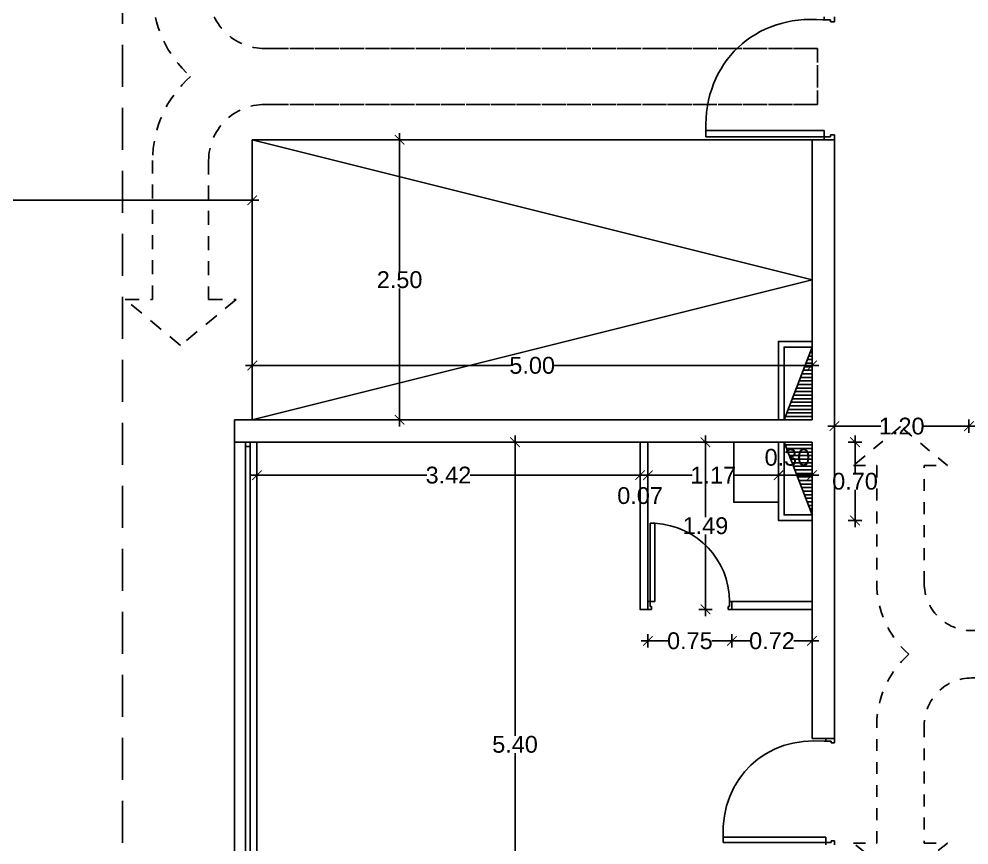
# Model space of a CAD drawing. Header units: millimetres. Extents: x 1217 to 2428, y 234 to 644.
# Drawn here: x 2356.15 to 2364.63, y 412.87 to 420.24 of the extents above; entities that cross this region are included whole.
import ezdxf

# ---------------------------------------------------------------- set-up
doc = ezdxf.new("R2010")
doc.units = ezdxf.units.MM
doc.linetypes.add('HIDDEN2', pattern=[0.1875, 0.125, -0.0625])
doc.layers.get('0').update_dxf_attribs({"lineweight": 5})
for name, color, linetype in [('0.1', 251, 'Continuous'), ('0.2', 2, 'Continuous'), ('0.3', 6, 'Continuous'), ('COTAS INTERIORES', 3, 'Continuous'), ('MURO', 5, 'Continuous'), ('MUROS', 7, 'Continuous'), ('PAVIMENTO', 8, 'Continuous'), ('PUERTAS', 2, 'Continuous'), ('SHAFT', 3, 'Continuous')]:
    doc.layers.add(name, color=color, linetype=linetype)
doc.styles.add('INTERARQ', font='arial.ttf')
doc.dimstyles.new('ESCALA_1-50', dxfattribs={"dimtxt": 0.15, "dimasz": 0.06, "dimexe": 0.18, "dimexo": 0.0625, "dimgap": 0, "dimtad": 0, "dimtih": 1, "dimtoh": 1, "dimzin": 0, "dimdsep": 46, "dimtxsty": 'INTERARQ', "dimblk": 'DIMTICK', "dimcen": 0, "dimse1": 1, "dimse2": 1, "dimclrd": 256, "dimclre": 1, "dimclrt": 2, "dimadec": 0, "dimazin": 0, "dimtfac": 4.5, "dimtofl": 0, "dimtmove": 2, "dimatfit": 3, "dimldrblk": 'DIMTICK', "dimfxl": 1, "dimtolj": 1, "dimtzin": 0, "dimarcsym": 0})
pattern_1 = [(180, (7755538.632194, -384146.099636), (-4e-17, -0.03175), [])]

# ---------------------------------------------------------------- blocks, each defined once
blk = doc.blocks.new('DFDFDFDFDDFGGG')
at = {"layer": 'PUERTAS'}
for p, q in [((381629.6763, 7752659.5205), (381629.6427, 7752659.5205)), ((381629.6629, 7752659.4936), (381629.6763, 7752659.4936)), ((381629.6629, 7752659.4505), (381629.6629, 7752659.4936)), ((381629.6763, 7752659.4936), (381629.6763, 7752659.5205)), ((381630.359, 7752659.5205), (381630.359, 7752659.4936)), ((381630.3927, 7752659.5205), (381630.359, 7752659.5205)), ((381630.359, 7752659.4936), (381630.3725, 7752659.4936)), ((381630.3725, 7752659.4936), (381630.3725, 7752659.4505)), ((381629.6427, 7752659.4505), (381629.6629, 7752659.4505)), ((381629.6628, 7752658.7508), (381629.6629, 7752659.4505)), ((381629.6629, 7752659.4505), (381629.7061, 7752659.4505)), ((381629.7061, 7752659.4505), (381629.706, 7752658.7508)), ((381630.3725, 7752659.4505), (381630.3927, 7752659.4505)), ((381629.706, 7752658.7508), (381629.6628, 7752658.7508))]:
    blk.add_line(p, q, dxfattribs=at)
blk.add_ellipse((381629.5787, 7752659.5294), major_axis=(-0.6336, 0.5233), ratio=0.91419, start_param=2.378631, end_param=3.775075, dxfattribs=at)
blk = doc.blocks.new('FGFGFGFG')
at = {"layer": 'PUERTAS'}
for p, q in [((381629.7039, 7752655.4584), (381629.6607, 7752655.4584)), ((381629.6607, 7752655.4584), (381629.6608, 7752654.6488)), ((381629.704, 7752654.638), (381629.7039, 7752655.4584)), ((381629.6406, 7752654.638), (381629.6608, 7752654.638)), ((381629.6608, 7752654.6488), (381629.6608, 7752654.5949)), ((381629.6608, 7752654.638), (381629.704, 7752654.638)), ((381630.4704, 7752654.5949), (381630.4704, 7752654.6488)), ((381630.4906, 7752654.638), (381630.4704, 7752654.638)), ((381629.6608, 7752654.5949), (381629.6742, 7752654.5949)), ((381629.6742, 7752654.5949), (381629.6742, 7752654.568)), ((381630.4569, 7752654.5949), (381630.4704, 7752654.5949)), ((381630.4569, 7752654.568), (381630.4569, 7752654.5949)), ((381629.6742, 7752654.568), (381629.6406, 7752654.568)), ((381630.4906, 7752654.568), (381630.4569, 7752654.568))]:
    blk.add_line(p, q, dxfattribs=at)
at = {"layer": 'PUERTAS', "extrusion": (0, 0, -1)}
blk.add_ellipse((381629.5735, 7752654.5673), major_axis=(0.7057, 0.6681), ratio=0.836444, start_param=-0.755704, end_param=0.755704, dxfattribs=at)
blk = doc.blocks.new('FLE')
at = {"layer": '0.1', "linetype": 'HIDDEN2', "elevation": 0}
for points in [[(382541.0671, 7753495.9584), (382541.0671, 7753500.898), (382540.5671, 7753500.898), (382540.5671, 7753495.9584, -0.414214), (382540.0671, 7753495.4584), (382538.8262, 7753495.4584), (382538.8262, 7753495.7034), (382538.4149, 7753495.2084), (382538.8262, 7753494.7133), (382538.8262, 7753494.9584), (382540.0671, 7753494.9584, 0.21525), (382540.8171, 7753495.2969, 0.138715)], [(382540.5671, 7753495.9584), (382540.5671, 7753500.898), (382541.0671, 7753500.898), (382541.0671, 7753495.9584, 0.414214), (382541.5671, 7753495.4584), (382542.8081, 7753495.4584), (382542.8081, 7753495.7034), (382543.2193, 7753495.2084), (382542.8081, 7753494.7133), (382542.8081, 7753494.9584), (382541.5671, 7753494.9584, -0.21525), (382540.8171, 7753495.2969, -0.21525)]]:
    blk.add_lwpolyline(points, format="xyb", dxfattribs=at)
blk = doc.blocks.new('DIMTICK')
at = {"color": 1}
for p, q in [((-1, 0), (1, 0)), ((0, 1), (0, -1))]:
    blk.add_line(p, q, dxfattribs=at)
at = {"color": 3, "const_width": 0.141}
blk.add_lwpolyline([(0.71, 0.71), (-0.71, -0.71)], dxfattribs=at)
blk = doc.blocks.new('*D1195')
at = {"layer": '0.1', "lineweight": -2, "ltscale": 3, "transparency": 16777216}
for p, q in [((2363.4927, 416.6084), (2363.8462, 416.6084)), ((2364.5746, 416.6084), (2364.2212, 416.6084))]:
    blk.add_line(p, q, dxfattribs=at)
at = {"layer": 'DEFPOINTS', "color": 0, "ltscale": 3, "transparency": 16777216}
for p in [(2364.6346, 416.6084), (2363.4327, 416.4924, 0), (2364.6346, 416.4924, 0)]:
    blk.add_point(p, dxfattribs=at)
at = {"layer": '0.1', "lineweight": -2, "ltscale": 3, "transparency": 16777216, "xscale": 0.06, "yscale": 0.06, "zscale": 0.06, "rotation": 180}
blk.add_blockref('DIMTICK', (2363.4327, 416.6084), dxfattribs=at)
at = {"layer": '0.1', "lineweight": -2, "ltscale": 3, "transparency": 16777216, "xscale": 0.06, "yscale": 0.06, "zscale": 0.06}
blk.add_blockref('DIMTICK', (2364.6346, 416.6084), dxfattribs=at)
at = {"layer": '0.1', "color": 2, "ltscale": 3, "transparency": 16777216, "insert": (2364.0337, 416.6084), "char_height": 0.15, "attachment_point": 5, "style": 'INTERARQ'}
blk.add_mtext('\\A1;1.20', dxfattribs=at)
blk = doc.blocks.new('*D1196')
at = {"layer": 'COTAS INTERIORES', "lineweight": -2, "ltscale": 3, "transparency": 16777216}
for p, q in [((2363.4927, 412.517), (2364.5378, 412.517)), ((2365.9746, 412.517), (2364.9295, 412.517))]:
    blk.add_line(p, q, dxfattribs=at)
at = {"layer": 'DEFPOINTS', "color": 0, "ltscale": 3, "transparency": 16777216}
for p in [(2366.0346, 412.9657, 0), (2363.4327, 412.869, 0), (2366.0346, 412.517)]:
    blk.add_point(p, dxfattribs=at)
at = {"layer": 'COTAS INTERIORES', "lineweight": -2, "ltscale": 3, "transparency": 16777216, "xscale": 0.06, "yscale": 0.06, "zscale": 0.06, "rotation": 180}
blk.add_blockref('DIMTICK', (2363.4327, 412.517), dxfattribs=at)
at = {"layer": 'COTAS INTERIORES', "lineweight": -2, "ltscale": 3, "transparency": 16777216, "xscale": 0.06, "yscale": 0.06, "zscale": 0.06}
blk.add_blockref('DIMTICK', (2366.0346, 412.517), dxfattribs=at)
at = {"layer": 'COTAS INTERIORES', "color": 2, "ltscale": 3, "transparency": 16777216, "insert": (2364.7337, 412.517), "char_height": 0.15, "attachment_point": 5, "style": 'INTERARQ'}
blk.add_mtext('\\A1;2.60', dxfattribs=at)
blk = doc.blocks.new('*D1197')
at = {"layer": 'COTAS INTERIORES', "lineweight": -2, "ltscale": 3, "transparency": 16777216}
for p, q in [((2359.5488, 419.1058), (2359.5488, 417.9923)), ((2359.5488, 416.7258), (2359.5488, 417.8392))]:
    blk.add_line(p, q, dxfattribs=at)
at = {"layer": 'DEFPOINTS', "color": 0, "ltscale": 3, "transparency": 16777216}
for p in [(2359.3622, 419.1658, 0), (2359.3622, 416.6658, 0), (2359.5488, 416.6658)]:
    blk.add_point(p, dxfattribs=at)
at = {"layer": 'COTAS INTERIORES', "lineweight": -2, "ltscale": 3, "transparency": 16777216, "xscale": 0.06, "yscale": 0.06, "zscale": 0.06}
for p, rotation in [((2359.5488, 419.1658), 90), ((2359.5488, 416.6658), 270)]:
    blk.add_blockref('DIMTICK', p, dxfattribs=dict(at, rotation=rotation))
at = {"layer": 'COTAS INTERIORES', "color": 2, "ltscale": 3, "transparency": 16777216, "insert": (2359.5488, 417.9158), "char_height": 0.15, "attachment_point": 5, "style": 'INTERARQ'}
blk.add_mtext('\\A1;2.50', dxfattribs=at)
blk = doc.blocks.new('*D1198')
at = {"layer": 'COTAS INTERIORES', "lineweight": -2, "ltscale": 3, "transparency": 16777216}
for p, q in [((2358.2927, 417.1509), (2360.5381, 417.1509)), ((2363.1727, 417.1509), (2360.9273, 417.1509))]:
    blk.add_line(p, q, dxfattribs=at)
at = {"layer": 'DEFPOINTS', "color": 0, "ltscale": 3, "transparency": 16777216}
for p in [(2363.2327, 417.4512, 0), (2358.2327, 417.3476, 0), (2363.2327, 417.1509)]:
    blk.add_point(p, dxfattribs=at)
at = {"layer": 'COTAS INTERIORES', "lineweight": -2, "ltscale": 3, "transparency": 16777216, "xscale": 0.06, "yscale": 0.06, "zscale": 0.06, "rotation": 180}
blk.add_blockref('DIMTICK', (2358.2327, 417.1509), dxfattribs=at)
at = {"layer": 'COTAS INTERIORES', "lineweight": -2, "ltscale": 3, "transparency": 16777216, "xscale": 0.06, "yscale": 0.06, "zscale": 0.06}
blk.add_blockref('DIMTICK', (2363.2327, 417.1509), dxfattribs=at)
at = {"layer": 'COTAS INTERIORES', "color": 2, "ltscale": 3, "transparency": 16777216, "insert": (2360.7327, 417.1509), "char_height": 0.15, "attachment_point": 5, "style": 'INTERARQ'}
blk.add_mtext('\\A1;5.00', dxfattribs=at)
blk = doc.blocks.new('*D1082')
at = {"layer": 'COTAS INTERIORES', "lineweight": -2, "ltscale": 3, "transparency": 16777216}
for p, q in [((2353.1349, 418.6258), (2355.459, 418.6258)), ((2358.1727, 418.6258), (2355.8486, 418.6258))]:
    blk.add_line(p, q, dxfattribs=at)
at = {"layer": 'DEFPOINTS', "color": 0, "ltscale": 3, "transparency": 16777216}
for p in [(2353.0749, 418.6258, 0), (2358.2327, 418.6258, 0), (2358.2327, 418.6258)]:
    blk.add_point(p, dxfattribs=at)
at = {"layer": 'COTAS INTERIORES', "lineweight": -2, "ltscale": 3, "transparency": 16777216, "xscale": 0.06, "yscale": 0.06, "zscale": 0.06, "rotation": 180}
blk.add_blockref('DIMTICK', (2353.0749, 418.6258), dxfattribs=at)
at = {"layer": 'COTAS INTERIORES', "lineweight": -2, "ltscale": 3, "transparency": 16777216, "xscale": 0.06, "yscale": 0.06, "zscale": 0.06}
blk.add_blockref('DIMTICK', (2358.2327, 418.6258), dxfattribs=at)
at = {"layer": 'COTAS INTERIORES', "color": 2, "ltscale": 3, "transparency": 16777216, "insert": (2355.6538, 418.6258), "char_height": 0.15, "attachment_point": 5, "style": 'INTERARQ'}
blk.add_mtext('\\A1;5.16', dxfattribs=at)
blk = doc.blocks.new('*D1200')
at = {"layer": 'COTAS INTERIORES', "lineweight": -2, "ltscale": 3, "transparency": 16777216}
for p, q in [((2358.3336, 416.1711), (2359.791, 416.1711)), ((2361.6365, 416.1711), (2360.179, 416.1711))]:
    blk.add_line(p, q, dxfattribs=at)
at = {"layer": 'DEFPOINTS', "color": 0, "ltscale": 3, "transparency": 16777216}
for p in [(2358.2736, 416.4657), (2361.6965, 416.4658), (2361.6965, 416.1711)]:
    blk.add_point(p, dxfattribs=at)
at = {"layer": 'COTAS INTERIORES', "lineweight": -2, "ltscale": 3, "transparency": 16777216, "xscale": 0.06, "yscale": 0.06, "zscale": 0.06, "rotation": 180}
blk.add_blockref('DIMTICK', (2358.2736, 416.1711), dxfattribs=at)
at = {"layer": 'COTAS INTERIORES', "lineweight": -2, "ltscale": 3, "transparency": 16777216, "xscale": 0.06, "yscale": 0.06, "zscale": 0.06}
blk.add_blockref('DIMTICK', (2361.6965, 416.1711), dxfattribs=at)
at = {"layer": 'COTAS INTERIORES', "color": 2, "ltscale": 3, "transparency": 16777216, "insert": (2359.985, 416.1711), "char_height": 0.15, "attachment_point": 5, "style": 'INTERARQ'}
blk.add_mtext('\\A1;3.42', dxfattribs=at)
blk = doc.blocks.new('*D1201')
at = {"layer": 'COTAS INTERIORES', "lineweight": -2, "ltscale": 3, "transparency": 16777216}
for p, q in [((2361.6365, 416.1711), (2361.5765, 416.1711)), ((2361.8265, 416.1711), (2361.8865, 416.1711))]:
    blk.add_line(p, q, dxfattribs=at)
at = {"layer": 'DEFPOINTS', "color": 0, "ltscale": 3, "transparency": 16777216}
for p in [(2361.6965, 416.4658), (2361.7665, 416.4658, 0), (2361.7665, 416.1711)]:
    blk.add_point(p, dxfattribs=at)
at = {"layer": 'COTAS INTERIORES', "lineweight": -2, "ltscale": 3, "transparency": 16777216, "xscale": 0.06, "yscale": 0.06, "zscale": 0.06}
blk.add_blockref('DIMTICK', (2361.6965, 416.1711), dxfattribs=at)
at = {"layer": 'COTAS INTERIORES', "lineweight": -2, "ltscale": 3, "transparency": 16777216, "xscale": 0.06, "yscale": 0.06, "zscale": 0.06, "rotation": 180}
blk.add_blockref('DIMTICK', (2361.7665, 416.1711), dxfattribs=at)
at = {"layer": 'COTAS INTERIORES', "color": 2, "ltscale": 3, "transparency": 16777216, "insert": (2361.6965, 415.988), "char_height": 0.15, "attachment_point": 5, "style": 'INTERARQ'}
blk.add_mtext('\\A1;0.07', dxfattribs=at)
blk = doc.blocks.new('*D1202')
at = {"layer": 'COTAS INTERIORES', "lineweight": -2, "ltscale": 3, "transparency": 16777216}
for p, q in [((2361.8265, 416.1711), (2362.162, 416.1711)), ((2362.8731, 416.1711), (2362.5375, 416.1711))]:
    blk.add_line(p, q, dxfattribs=at)
at = {"layer": 'DEFPOINTS', "color": 0, "ltscale": 3, "transparency": 16777216}
for p in [(2361.7665, 416.4658, 0), (2362.9331, 416.4657, 0), (2362.9331, 416.1711)]:
    blk.add_point(p, dxfattribs=at)
at = {"layer": 'COTAS INTERIORES', "lineweight": -2, "ltscale": 3, "transparency": 16777216, "xscale": 0.06, "yscale": 0.06, "zscale": 0.06, "rotation": 180}
blk.add_blockref('DIMTICK', (2361.7665, 416.1711), dxfattribs=at)
at = {"layer": 'COTAS INTERIORES', "lineweight": -2, "ltscale": 3, "transparency": 16777216, "xscale": 0.06, "yscale": 0.06, "zscale": 0.06}
blk.add_blockref('DIMTICK', (2362.9331, 416.1711), dxfattribs=at)
at = {"layer": 'COTAS INTERIORES', "color": 2, "ltscale": 3, "transparency": 16777216, "insert": (2362.3498, 416.1711), "char_height": 0.15, "attachment_point": 5, "style": 'INTERARQ'}
blk.add_mtext('\\A1;1.17', dxfattribs=at)
blk = doc.blocks.new('*D1203')
at = {"layer": 'COTAS INTERIORES', "lineweight": -2, "ltscale": 3, "transparency": 16777216}
for p, q in [((2363.6164, 416.4057), (2363.6164, 416.1927)), ((2363.6164, 415.8265), (2363.6164, 416.0395))]:
    blk.add_line(p, q, dxfattribs=at)
at = {"layer": 'DEFPOINTS', "color": 0, "ltscale": 3, "transparency": 16777216}
for p in [(2363.2327, 416.4657, 0), (2363.6164, 416.4657), (2363.2327, 415.7665, 0)]:
    blk.add_point(p, dxfattribs=at)
at = {"layer": 'COTAS INTERIORES', "lineweight": -2, "ltscale": 3, "transparency": 16777216, "xscale": 0.06, "yscale": 0.06, "zscale": 0.06}
for p, rotation in [((2363.6164, 416.4657), 90), ((2363.6164, 415.7665), 270)]:
    blk.add_blockref('DIMTICK', p, dxfattribs=dict(at, rotation=rotation))
at = {"layer": 'COTAS INTERIORES', "color": 2, "ltscale": 3, "transparency": 16777216, "insert": (2363.6164, 416.1161), "char_height": 0.15, "attachment_point": 5, "style": 'INTERARQ'}
blk.add_mtext('\\A1;0.70', dxfattribs=at)
blk = doc.blocks.new('*D1204')
at = {"layer": 'COTAS INTERIORES', "lineweight": -2, "ltscale": 3, "transparency": 16777216}
blk.add_line((2363.1727, 416.1711), (2362.9931, 416.1711), dxfattribs=at)
at = {"layer": 'DEFPOINTS', "color": 0, "ltscale": 3, "transparency": 16777216}
for p in [(2362.9331, 416.1711), (2362.9331, 415.7665, 0), (2363.2327, 415.7665, 0)]:
    blk.add_point(p, dxfattribs=at)
at = {"layer": 'COTAS INTERIORES', "lineweight": -2, "ltscale": 3, "transparency": 16777216, "xscale": 0.06, "yscale": 0.06, "zscale": 0.06, "rotation": 180}
blk.add_blockref('DIMTICK', (2362.9331, 416.1711), dxfattribs=at)
at = {"layer": 'COTAS INTERIORES', "lineweight": -2, "ltscale": 3, "transparency": 16777216, "xscale": 0.06, "yscale": 0.06, "zscale": 0.06}
blk.add_blockref('DIMTICK', (2363.2327, 416.1711), dxfattribs=at)
at = {"layer": 'COTAS INTERIORES', "color": 2, "ltscale": 3, "transparency": 16777216, "insert": (2363.0123, 416.3294), "char_height": 0.15, "attachment_point": 5, "style": 'INTERARQ'}
blk.add_mtext('\\A1;0.30', dxfattribs=at)
blk = doc.blocks.new('*D1205')
at = {"layer": 'COTAS INTERIORES', "lineweight": -2, "ltscale": 3, "transparency": 16777216}
for p, q in [((2362.2805, 416.4057), (2362.2805, 415.7956)), ((2362.2805, 415.0324), (2362.2805, 415.6425))]:
    blk.add_line(p, q, dxfattribs=at)
at = {"layer": 'DEFPOINTS', "color": 0, "ltscale": 3, "transparency": 16777216}
for p in [(2361.6965, 416.4657, 0), (2361.6965, 414.9724, 0), (2362.2805, 414.9724)]:
    blk.add_point(p, dxfattribs=at)
at = {"layer": 'COTAS INTERIORES', "lineweight": -2, "ltscale": 3, "transparency": 16777216, "xscale": 0.06, "yscale": 0.06, "zscale": 0.06}
for p, rotation in [((2362.2805, 416.4657), 90), ((2362.2805, 414.9724), 270)]:
    blk.add_blockref('DIMTICK', p, dxfattribs=dict(at, rotation=rotation))
at = {"layer": 'COTAS INTERIORES', "color": 2, "ltscale": 3, "transparency": 16777216, "insert": (2362.2805, 415.7191), "char_height": 0.15, "attachment_point": 5, "style": 'INTERARQ'}
blk.add_mtext('\\A1;1.49', dxfattribs=at)
blk = doc.blocks.new('*D1206')
at = {"layer": 'COTAS INTERIORES', "lineweight": -2, "ltscale": 3, "transparency": 16777216}
for p, q in [((2362.5765, 414.6918), (2362.6805, 414.6918)), ((2363.1727, 414.6918), (2363.0686, 414.6918))]:
    blk.add_line(p, q, dxfattribs=at)
at = {"layer": 'DEFPOINTS', "color": 0, "ltscale": 3, "transparency": 16777216}
for p in [(2362.5165, 414.9724, 0), (2363.2327, 414.9724, 0), (2362.5165, 414.6918)]:
    blk.add_point(p, dxfattribs=at)
at = {"layer": 'COTAS INTERIORES', "lineweight": -2, "ltscale": 3, "transparency": 16777216, "xscale": 0.06, "yscale": 0.06, "zscale": 0.06, "rotation": 180}
blk.add_blockref('DIMTICK', (2362.5165, 414.6918), dxfattribs=at)
at = {"layer": 'COTAS INTERIORES', "lineweight": -2, "ltscale": 3, "transparency": 16777216, "xscale": 0.06, "yscale": 0.06, "zscale": 0.06}
blk.add_blockref('DIMTICK', (2363.2327, 414.6918), dxfattribs=at)
at = {"layer": 'COTAS INTERIORES', "color": 2, "ltscale": 3, "transparency": 16777216, "insert": (2362.8746, 414.6918), "char_height": 0.15, "attachment_point": 5, "style": 'INTERARQ'}
blk.add_mtext('\\A1;0.72', dxfattribs=at)
blk = doc.blocks.new('*D1207')
at = {"layer": 'COTAS INTERIORES', "lineweight": -2, "ltscale": 3, "transparency": 16777216}
for p, q in [((2361.8265, 414.6918), (2361.9461, 414.6918)), ((2362.4565, 414.6918), (2362.3368, 414.6918))]:
    blk.add_line(p, q, dxfattribs=at)
at = {"layer": 'DEFPOINTS', "color": 0, "ltscale": 3, "transparency": 16777216}
for p in [(2361.7665, 414.9724), (2362.5165, 414.9724, 0), (2361.7665, 414.6918)]:
    blk.add_point(p, dxfattribs=at)
at = {"layer": 'COTAS INTERIORES', "lineweight": -2, "ltscale": 3, "transparency": 16777216, "xscale": 0.06, "yscale": 0.06, "zscale": 0.06, "rotation": 180}
blk.add_blockref('DIMTICK', (2361.7665, 414.6918), dxfattribs=at)
at = {"layer": 'COTAS INTERIORES', "lineweight": -2, "ltscale": 3, "transparency": 16777216, "xscale": 0.06, "yscale": 0.06, "zscale": 0.06}
blk.add_blockref('DIMTICK', (2362.5165, 414.6918), dxfattribs=at)
at = {"layer": 'COTAS INTERIORES', "color": 2, "ltscale": 3, "transparency": 16777216, "insert": (2362.1415, 414.6918), "char_height": 0.15, "attachment_point": 5, "style": 'INTERARQ'}
blk.add_mtext('\\A1;0.75', dxfattribs=at)
blk = doc.blocks.new('*D1209')
at = {"layer": 'COTAS INTERIORES', "lineweight": -2, "ltscale": 3, "transparency": 16777216}
for p, q in [((2360.5797, 416.4057), (2360.5797, 413.8435)), ((2360.5797, 411.1282), (2360.5797, 413.6904))]:
    blk.add_line(p, q, dxfattribs=at)
at = {"layer": 'DEFPOINTS', "color": 0, "ltscale": 3, "transparency": 16777216}
for p in [(2360.5797, 416.4657), (2360.6006, 416.4657, 0), (2360.6006, 411.0682, 0)]:
    blk.add_point(p, dxfattribs=at)
at = {"layer": 'COTAS INTERIORES', "lineweight": -2, "ltscale": 3, "transparency": 16777216, "xscale": 0.06, "yscale": 0.06, "zscale": 0.06}
for p, rotation in [((2360.5797, 416.4657), 90), ((2360.5797, 411.0682), 270)]:
    blk.add_blockref('DIMTICK', p, dxfattribs=dict(at, rotation=rotation))
at = {"layer": 'COTAS INTERIORES', "color": 2, "ltscale": 3, "transparency": 16777216, "insert": (2360.5797, 413.7669), "char_height": 0.15, "attachment_point": 5, "style": 'INTERARQ'}
blk.add_mtext('\\A1;5.40', dxfattribs=at)

msp = doc.modelspace()

# ---------------------------------------------------------------- hatches: boundary and pattern name
at = {"layer": 'SHAFT'}
h = msp.add_hatch(dxfattribs=at)
h.set_pattern_fill('ANSI31', color=256, scale=0.01, angle=-225, style=0)
h.set_pattern_definition(pattern_1)
h.paths.add_polyline_path([(2363.2327, 416.66576), (2363.2327, 417.31499), (2362.983, 416.66576)])
h = msp.add_hatch(dxfattribs=at)
h.set_pattern_fill('ANSI31', color=256, scale=0.01, angle=-225, style=0)
h.set_pattern_definition(pattern_1)
h.paths.add_polyline_path([(2363.2327, 416.46572), (2363.2327, 415.81649), (2362.983, 416.46572)])

# ---------------------------------------------------------------- linework, layer by layer
at = {"layer": '0.1', "linetype": 'ByBlock', "elevation": 0}
for points in [[(2363.2327, 417.31499), (2362.983, 416.66576)], [(2363.2327, 415.81649), (2362.983, 416.46572)]]:
    msp.add_lwpolyline(points, dxfattribs=at)
at = {"layer": '0.1', "elevation": 0}
for points in [[(2358.17359, 411.00817), (2358.17359, 416.42572)], [(2358.21359, 411.00817), (2358.21359, 416.42572)]]:
    msp.add_lwpolyline(points, dxfattribs=at)
at = {"layer": '0.2', "elevation": 0}
msp.add_lwpolyline([(2358.21359, 416.46572), (2358.17359, 416.46572), (2358.17359, 416.42572), (2358.21359, 416.42572), (2358.21359, 416.46572)], dxfattribs=at)
at = {"layer": '0.2', "color": 8, "elevation": 0}
msp.add_lwpolyline([(2362.93306, 416.46572), (2362.53306, 416.46572), (2362.53306, 415.92972), (2362.93306, 415.92972)], dxfattribs=at)
at = {"layer": '0.3'}
for p, q in [((2361.76645, 416.46576, 0), (2361.76645, 414.97238, 0)), ((2362.51645, 415.04238, 0), (2363.23271, 415.04238, 0))]:
    msp.add_line(p, q, dxfattribs=at)
at = {"layer": '0.3', "elevation": 0}
for points in [[(2363.2327, 417.36493), (2362.93306, 417.36493), (2362.93306, 416.66576)], [(2362.95295, 417.36493), (2363.2327, 417.36493)], [(2363.2327, 416.66576), (2363.2327, 417.31499), (2362.983, 417.31499), (2362.983, 416.66576), (2363.2327, 416.66576)], [(2361.69645, 416.46576), (2361.69645, 414.97238), (2361.76645, 414.97238)], [(2363.2327, 415.76655), (2362.93306, 415.76655), (2362.93306, 416.46572)], [(2363.2327, 416.46572), (2363.2327, 415.81649), (2362.983, 415.81649), (2362.983, 416.46572), (2363.2327, 416.46572)], [(2362.93306, 415.76655), (2363.2327, 415.76655)], [(2362.51645, 414.97238), (2362.51645, 415.04238)], [(2362.51645, 414.97238), (2363.23271, 414.97238)]]:
    msp.add_lwpolyline(points, dxfattribs=at)
at = {"layer": 'MURO', "color": 1, "ltscale": 3, "elevation": 0}
msp.add_lwpolyline([(2358.2327, 419.16576), (2358.2327, 416.66576), (2363.2327, 416.66576), (2363.2327, 419.16576), (2358.2327, 419.16576)], dxfattribs=at)
at = {"layer": 'MURO', "color": 2, "ltscale": 3, "elevation": 0}
for points in [[(2358.07359, 416.46572), (2358.07359, 410.86818), (2358.58366, 410.86817)], [(2358.27359, 416.46572), (2358.27359, 411.06818), (2358.58366, 411.06817)]]:
    msp.add_lwpolyline(points, dxfattribs=at)
at = {"layer": 'MUROS'}
for p, q in [((2363.23271, 416.66576, 0), (2363.23271, 419.16576, 0)), ((2363.23271, 419.16576, 0), (2363.43271, 419.16576, 0)), ((2363.43271, 419.16576, 0), (2363.43271, 413.81904, 0)), ((2363.23271, 416.66576, 0), (2363.23271, 417.01072, 0)), ((2363.23271, 416.66576, 0), (2358.07359, 416.66576, 0)), ((2363.23271, 416.46572, 0), (2358.07359, 416.46572, 0)), ((2363.23271, 416.46572, 0), (2363.23271, 413.81904, 0)), ((2363.23271, 413.81904, 0), (2363.43271, 413.81904, 0))]:
    msp.add_line(p, q, dxfattribs=at)
at = {"layer": 'MUROS', "color": 3, "linetype": 'HIDDEN2', "ltscale": 3, "elevation": 0}
msp.add_lwpolyline([(2357.07365, 422.26228), (2357.07365, 410.86725), (2358.5837, 410.86724), (2358.58371, 409.4677), (2357.07364, 409.46771), (2357.07364, 404.7371), (2357.87364, 403.9371), (2358.58369, 403.9371), (2358.58369, 400.96783)], dxfattribs=at)
at = {"layer": 'MUROS', "elevation": 0}
msp.add_lwpolyline([(2358.07359, 416.46572), (2358.07359, 416.66576)], dxfattribs=at)
at = {"layer": 'PAVIMENTO', "color": 251, "ltscale": 3, "elevation": 0}
msp.add_lwpolyline([(2358.2327, 419.16576), (2363.2327, 417.91576), (2358.2327, 416.66576)], dxfattribs=at)

# ---------------------------------------------------------------- block references
at = {"layer": '0.1', "linetype": 'HIDDEN2', "rotation": 270}
msp.add_blockref('FLE', (-7751137.61546, 382960.54816, 0), dxfattribs=at)
at = {"layer": '0.1', "linetype": 'HIDDEN2', "xscale": 0.8466550633729639, "yscale": 0.8466550633729639, "zscale": 0.8466550633729639, "rotation": 270}
msp.add_blockref('FLE', (-6562171.95465, 324294.69155, 0), dxfattribs=at)
at = {"layer": '0.3', "rotation": 90}
for p, xscale, yscale, zscale in [((10004928.20021, -491963.81913, 0), 1.290211588786235, 1.290211588786235, 1.290211588786235), ((8667095.0121, -426114.37646, 0), 1.117647059261799, 1.117647059261799, 1.117647059261799)]:
    msp.add_blockref('FGFGFGFG', p, dxfattribs=dict(at, xscale=xscale, yscale=yscale, zscale=zscale))
at = {"layer": 'PUERTAS', "xscale": -1, "rotation": 180}
msp.add_blockref('DFDFDFDFDDFGGG', (-379267.87624, 7753074.49285, 0), dxfattribs=at)

# ---------------------------------------------------------------- dimensions: what is measured, and where the dimension line sits
at = {"layer": '0.1', "ltscale": 3}
dim = msp.add_linear_dim(base=(2364.63462, 416.60843, 0), p1=(2363.43271, 416.4924, 0), p2=(2364.63462, 416.4924, 0), dimstyle='ESCALA_1-50', dxfattribs=at)
dim.commit()
dim.dimension.update_dxf_attribs({"geometry": '*D1195', "text_midpoint": (2364.03366, 416.60843, 0)})
at = {"layer": 'COTAS INTERIORES', "ltscale": 3}
for base, p1, p2, picture, middle in [((2359.54877, 416.66576, 0), (2359.36225, 419.16576, 0), (2359.36225, 416.66576, 0), '*D1197', (2359.54877, 417.91576, 0)), ((2360.57969, 416.46572, 0), (2360.60058, 411.06817, 0), (2360.60058, 416.46572, 0), '*D1209', (2360.57969, 413.76695, 0)), ((2362.28049, 414.97238, 0), (2361.69645, 416.46572, 0), (2361.69645, 414.97238, 0), '*D1205', (2362.28049, 415.71905, 0)), ((2363.61645, 416.46572, 0), (2363.23271, 415.76655, 0), (2363.23271, 416.46572, 0), '*D1203', (2363.61645, 416.11614, 0))]:
    dim = msp.add_linear_dim(base=base, p1=p1, p2=p2, angle=90, dimstyle='ESCALA_1-50', dxfattribs=at)
    dim.commit()
    dim.dimension.update_dxf_attribs({"geometry": picture, "text_midpoint": middle})
for base, p1, p2, picture, middle in [((2358.2327, 418.62576, 0), (2353.07492, 418.62576, 0), (2358.2327, 418.62576, 0), '*D1082', (2355.65381, 418.62576, 0)), ((2363.2327, 417.15086, 0), (2358.2327, 417.34761, 0), (2363.2327, 417.45116, 0), '*D1198', (2360.7327, 417.15086, 0)), ((2361.69645, 416.17105, 0), (2358.2736, 416.46572, 0), (2361.69645, 416.46576, 0), '*D1200', (2359.98502, 416.17105, 0)), ((2362.93306, 416.17105, 0), (2361.76645, 416.46576, 0), (2362.93306, 416.46572, 0), '*D1202', (2362.34975, 416.17105, 0)), ((2361.76645, 414.69181, 0), (2362.51645, 414.97238, 0), (2361.76645, 414.97238, 0), '*D1207', (2362.14145, 414.69181, 0)), ((2362.51645, 414.69181, 0), (2363.23271, 414.97238, 0), (2362.51645, 414.97238, 0), '*D1206', (2362.87458, 414.69181, 0)), ((2366.03463, 412.51702, 0), (2363.43269, 412.86904, 0), (2366.03463, 412.96574, 0), '*D1196', (2364.73366, 412.51702, 0))]:
    dim = msp.add_linear_dim(base=base, p1=p1, p2=p2, dimstyle='ESCALA_1-50', dxfattribs=at)
    dim.commit()
    dim.dimension.update_dxf_attribs({"geometry": picture, "text_midpoint": middle})
for base, p1, p2, picture, middle in [((2361.76645, 416.17105, 0), (2361.69645, 416.46576, 0), (2361.76645, 416.46576, 0), '*D1201', (2361.69645, 415.98801, 0)), ((2362.93306, 416.17105, 0), (2363.23271, 415.76655, 0), (2362.93306, 415.76655, 0), '*D1204', (2363.01231, 416.32936, 0))]:
    dim = msp.add_linear_dim(base=base, p1=p1, p2=p2, dimstyle='ESCALA_1-50', dxfattribs=at)
    dim.commit()
    dim.dimension.update_dxf_attribs({"geometry": picture, "text_midpoint": middle, "dimtype": 160})

doc.saveas('drawing.dxf')
